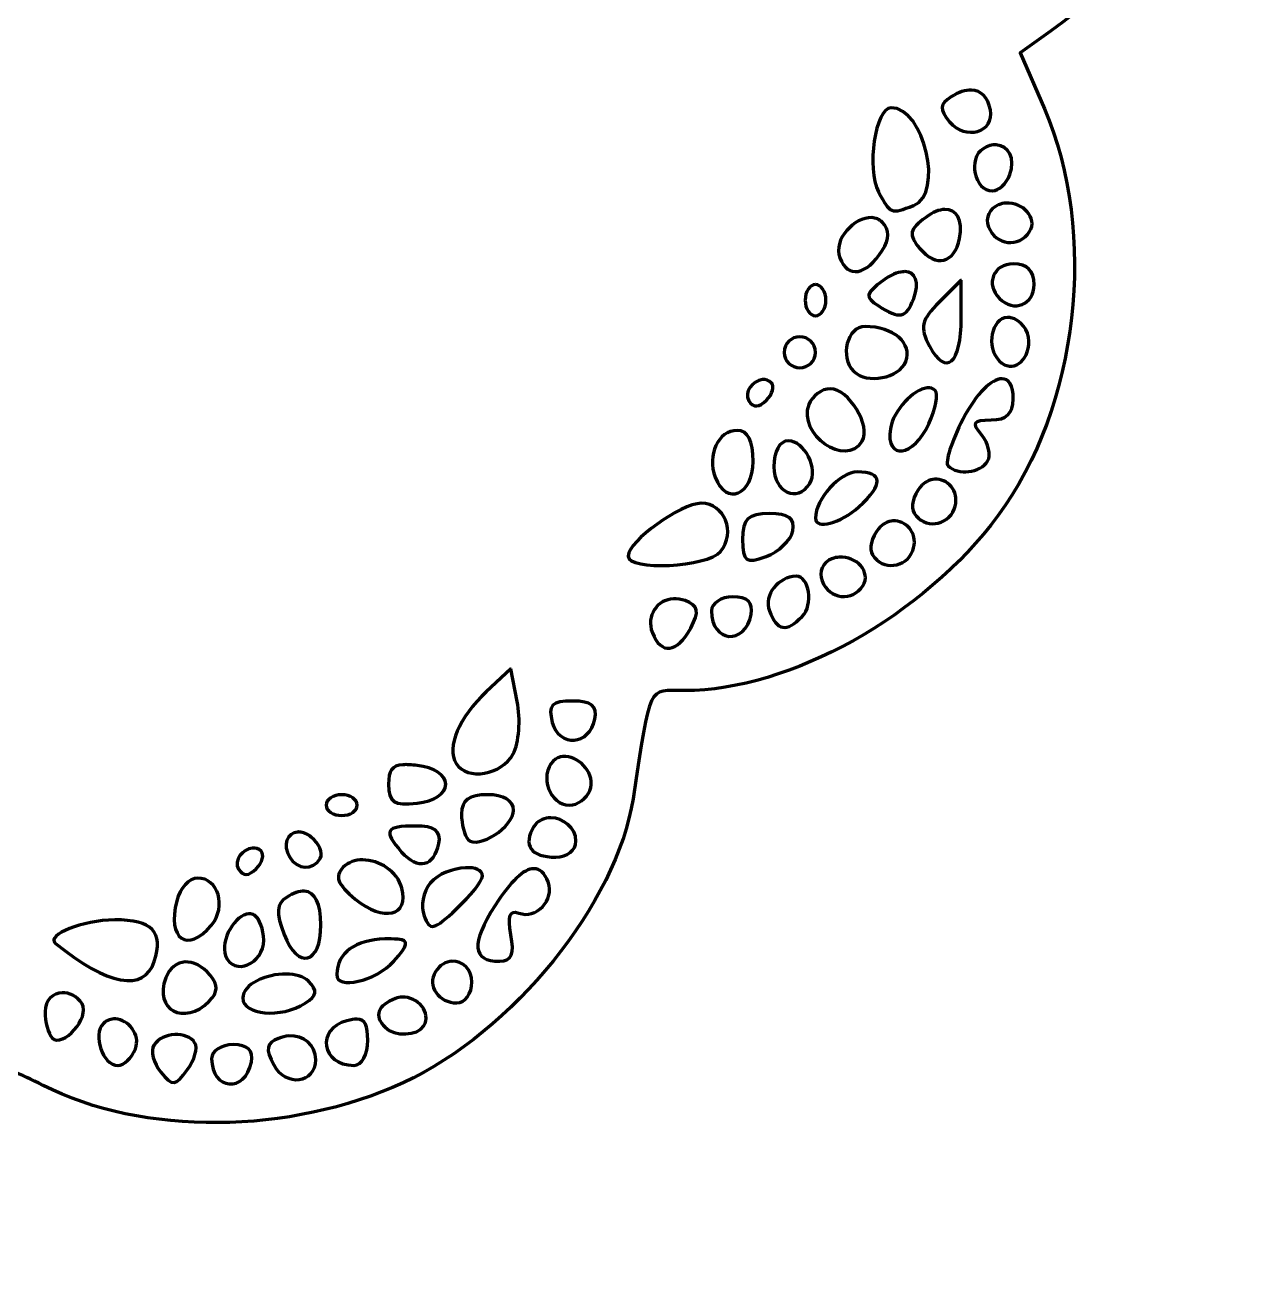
# Model space of a CAD drawing. Header units: centimetres. Extents: x -20.3 to 20.2, y -9.5 to 9.5.
# Drawn here: x -8.22 to -0.92, y -9.48 to -2.04 of the extents above; entities that cross this region are included whole.
import ezdxf

# ---------------------------------------------------------------- set-up
doc = ezdxf.new("R2010")
doc.units = ezdxf.units.CM
doc.header["$MEASUREMENT"] = 0
doc.layers.add('Layer 1', color=7, linetype='Continuous')

msp = doc.modelspace()

# ---------------------------------------------------------------- linework, layer by layer
at = {"layer": 'Layer 1', "color": 200, "lineweight": 70}
for points, knots in [([(-10.5588, 9.46564), (-10.62615, 9.46521), (-10.69522, 9.4624), (-10.76551, 9.45737), (-10.76551, 9.45737), (-11.4845, 9.40593), (-12.24971, 8.9429), (-12.65893, 8.31139), (-12.65893, 8.31139), (-12.65893, 8.31139), (-12.75319, 8.16504), (-12.75319, 8.16504), (-12.75319, 8.16504), (-12.75319, 8.16504), (-12.9971, 8.28824), (-12.9971, 8.28824), (-12.9971, 8.28824), (-13.43222, 8.50859), (-13.94856, 8.57793), (-14.46554, 8.4842), (-14.46554, 8.4842), (-15.53137, 8.29096), (-16.3278, 7.47542), (-16.50449, 6.39647), (-16.50449, 6.39647), (-16.50449, 6.39647), (-16.57064, 5.99629), (-16.57064, 5.99629), (-16.57064, 5.99629), (-16.57064, 5.99629), (-16.9361, 5.95081), (-16.9361, 5.95081), (-16.9361, 5.95081), (-17.6929, 5.85648), (-18.50381, 5.27485), (-18.82539, 4.59565), (-18.82539, 4.59565), (-19.16062, 3.88764), (-19.18343, 3.2442), (-18.89815, 2.55009), (-18.89815, 2.55009), (-18.75561, 2.20328), (-18.75332, 2.17712), (-18.85516, 2.11932), (-18.85516, 2.11932), (-18.91478, 2.08548), (-19.12045, 1.90232), (-19.31239, 1.7117), (-19.31239, 1.7117), (-20.14617, 0.88366), (-20.27897, -0.33377), (-19.64394, -1.32357), (-19.64394, -1.32357), (-19.4589, -1.61199), (-19.09339, -1.98187), (-18.85019, -2.12642), (-18.85019, -2.12642), (-18.75492, -2.18305), (-18.75851, -2.21744), (-18.89815, -2.55719), (-18.89815, -2.55719), (-19.18343, -3.2513), (-19.16062, -3.89391), (-18.82539, -4.60192), (-18.82539, -4.60192), (-18.5038, -5.28112), (-17.6929, -5.86275), (-16.9361, -5.95708), (-16.9361, -5.95708), (-16.9361, -5.95708), (-16.57063, -6.00256), (-16.57063, -6.00256), (-16.57063, -6.00256), (-16.57063, -6.00256), (-16.50118, -6.40275), (-16.50118, -6.40275), (-16.50118, -6.40275), (-16.41546, -6.89967), (-16.2872, -7.20071), (-15.99847, -7.57932), (-15.99847, -7.57932), (-15.3095, -8.48275), (-13.95219, -8.79719), (-12.96651, -8.28212), (-12.96651, -8.28212), (-12.75477, -8.17147), (-12.75352, -8.17144), (-12.65893, -8.31685), (-12.65893, -8.31685), (-12.3431, -8.80238), (-11.8808, -9.15436), (-11.27235, -9.3727), (-11.27235, -9.3727), (-11.03759, -9.45694), (-10.83678, -9.47824), (-10.43312, -9.45952), (-10.43312, -9.45952), (-9.50953, -9.41668), (-8.8588, -9.01842), (-8.37185, -8.19862), (-8.37185, -8.19862), (-8.36542, -8.1878), (-8.24974, -8.23597), (-8.11388, -8.30528), (-8.11388, -8.30528), (-7.52628, -8.60506), (-6.65529, -8.59837), (-5.98564, -8.28957), (-5.98564, -8.28957), (-5.33911, -7.99143), (-4.72291, -7.2297), (-4.62717, -6.61112), (-4.62717, -6.61112), (-4.52025, -5.92027), (-4.54527, -5.97199), (-4.32207, -5.97199), (-4.32207, -5.97199), (-3.70091, -5.97199), (-2.9071, -5.52944), (-2.47081, -4.93929), (-2.47081, -4.93929), (-1.9958, -4.29675), (-1.87815, -3.26519), (-2.1963, -2.53324), (-2.1963, -2.53324), (-2.1963, -2.53324), (-2.34017, -2.20251), (-2.34017, -2.20251), (-2.34017, -2.20251), (-2.34017, -2.20251), (-2.15992, -2.07435), (-2.15992, -2.07435), (-2.15992, -2.07435), (-1.35926, -1.50717), (-0.9231, -0.52139), (-1.08174, 0.36147), (-1.08174, 0.36147), (-1.20538, 1.04953), (-1.59893, 1.67333), (-2.15992, 2.06886), (-2.15992, 2.06886), (-2.15992, 2.06886), (-2.34017, 2.19536), (-2.34017, 2.19536), (-2.34017, 2.19536), (-2.34017, 2.19536), (-2.1963, 2.52692), (-2.1963, 2.52692), (-2.1963, 2.52692), (-1.87242, 3.27204), (-1.99656, 4.3054), (-2.48734, 4.94868), (-2.48734, 4.94868), (-2.93263, 5.53235), (-3.71444, 5.96567), (-4.32206, 5.96567), (-4.32206, 5.96567), (-4.54526, 5.96567), (-4.52024, 5.91395), (-4.62716, 6.6048), (-4.62716, 6.6048), (-4.7229, 7.22338), (-5.3391, 7.98511), (-5.98563, 8.28325), (-5.98563, 8.28325), (-6.65835, 8.59346), (-7.52614, 8.59804), (-8.12049, 8.29483), (-8.12049, 8.29483), (-8.29295, 8.20685), (-8.3814, 8.18791), (-8.39748, 8.23613), (-8.39748, 8.23613), (-8.46913, 8.45108), (-8.93216, 8.9169), (-9.27226, 9.1167), (-9.27226, 9.1167), (-9.68263, 9.35777), (-10.08732, 9.46865), (-10.5588, 9.46562), (-10.5588, 9.46562), (-10.5588, 9.46562), (-10.5588, 9.46564), (-10.5588, 9.46564)], [0, 0, 0, 0, 0.0212766, 0.0212766, 0.0212766, 0.0212766, 0.0425532, 0.0425532, 0.0425532, 0.0425532, 0.0638298, 0.0638298, 0.0638298, 0.0638298, 0.0851064, 0.0851064, 0.0851064, 0.0851064, 0.106383, 0.106383, 0.106383, 0.106383, 0.1276596, 0.1276596, 0.1276596, 0.1276596, 0.1489362, 0.1489362, 0.1489362, 0.1489362, 0.1702128, 0.1702128, 0.1702128, 0.1702128, 0.1914894, 0.1914894, 0.1914894, 0.1914894, 0.212766, 0.212766, 0.212766, 0.212766, 0.2340426, 0.2340426, 0.2340426, 0.2340426, 0.2553191, 0.2553191, 0.2553191, 0.2553191, 0.2765957, 0.2765957, 0.2765957, 0.2765957, 0.2978723, 0.2978723, 0.2978723, 0.2978723, 0.3191489, 0.3191489, 0.3191489, 0.3191489, 0.3404255, 0.3404255, 0.3404255, 0.3404255, 0.3617021, 0.3617021, 0.3617021, 0.3617021, 0.3829787, 0.3829787, 0.3829787, 0.3829787, 0.4042553, 0.4042553, 0.4042553, 0.4042553, 0.4255319, 0.4255319, 0.4255319, 0.4255319, 0.4468085, 0.4468085, 0.4468085, 0.4468085, 0.4680851, 0.4680851, 0.4680851, 0.4680851, 0.4893617, 0.4893617, 0.4893617, 0.4893617, 0.5106383, 0.5106383, 0.5106383, 0.5106383, 0.5319149, 0.5319149, 0.5319149, 0.5319149, 0.5531915, 0.5531915, 0.5531915, 0.5531915, 0.5744681, 0.5744681, 0.5744681, 0.5744681, 0.5957447, 0.5957447, 0.5957447, 0.5957447, 0.6170213, 0.6170213, 0.6170213, 0.6170213, 0.6382979, 0.6382979, 0.6382979, 0.6382979, 0.6595745, 0.6595745, 0.6595745, 0.6595745, 0.6808511, 0.6808511, 0.6808511, 0.6808511, 0.7021277, 0.7021277, 0.7021277, 0.7021277, 0.7234043, 0.7234043, 0.7234043, 0.7234043, 0.7446809, 0.7446809, 0.7446809, 0.7446809, 0.7659574, 0.7659574, 0.7659574, 0.7659574, 0.787234, 0.787234, 0.787234, 0.787234, 0.8085106, 0.8085106, 0.8085106, 0.8085106, 0.8297872, 0.8297872, 0.8297872, 0.8297872, 0.8510638, 0.8510638, 0.8510638, 0.8510638, 0.8723404, 0.8723404, 0.8723404, 0.8723404, 0.893617, 0.893617, 0.893617, 0.893617, 0.9148936, 0.9148936, 0.9148936, 0.9148936, 0.9361702, 0.9361702, 0.9361702, 0.9361702, 0.9574468, 0.9574468, 0.9574468, 0.9574468, 1, 1, 1, 1]), ([(-2.62791, -2.42242), (-2.57092, -2.42436), (-2.52991, -2.46454), (-2.51546, -2.539), (-2.51546, -2.539), (-2.4897, -2.67175), (-2.66253, -2.72281), (-2.75607, -2.61011), (-2.75607, -2.61011), (-2.81889, -2.53441), (-2.81697, -2.50657), (-2.74532, -2.46128), (-2.74532, -2.46128), (-2.70235, -2.43412), (-2.66211, -2.42125), (-2.62791, -2.42242)], [0, 0, 0, 0, 0.2, 0.2, 0.2, 0.2, 0.4, 0.4, 0.4, 0.4, 0.6, 0.6, 0.6, 0.6, 1, 1, 1, 1]), ([(-3.10168, -2.5266), (-2.90517, -2.5266), (-2.78876, -3.03524), (-2.96939, -3.10455), (-2.96939, -3.10455), (-3.10483, -3.15652), (-3.10625, -3.15558), (-3.17692, -3.02352), (-3.17692, -3.02352), (-3.24954, -2.88784), (-3.19479, -2.5266), (-3.10168, -2.5266)], [0, 0, 0, 0, 0.25, 0.25, 0.25, 0.25, 0.5, 0.5, 0.5, 0.5, 1, 1, 1, 1]), ([(-2.48074, -2.74654), (-2.40957, -2.75056), (-2.36416, -2.82704), (-2.40054, -2.92183), (-2.40054, -2.92183), (-2.42089, -2.97487), (-2.46709, -3.01857), (-2.50307, -3.01857), (-2.50307, -3.01857), (-2.60886, -3.01857), (-2.65146, -2.82634), (-2.55847, -2.76887), (-2.55847, -2.76887), (-2.53117, -2.752), (-2.50447, -2.74521), (-2.48075, -2.74655), (-2.48075, -2.74655), (-2.48075, -2.74655), (-2.48074, -2.74654), (-2.48074, -2.74654)], [0, 0, 0, 0, 0.1666667, 0.1666667, 0.1666667, 0.1666667, 0.3333333, 0.3333333, 0.3333333, 0.3333333, 0.5, 0.5, 0.5, 0.5, 0.6666667, 0.6666667, 0.6666667, 0.6666667, 1, 1, 1, 1]), ([(-2.42369, -3.09049), (-2.32344, -3.08317), (-2.2333, -3.17719), (-2.28396, -3.25916), (-2.28396, -3.25916), (-2.34435, -3.35686), (-2.48422, -3.34132), (-2.52622, -3.23187), (-2.52622, -3.23187), (-2.54726, -3.17703), (-2.52197, -3.12162), (-2.46669, -3.10041), (-2.46669, -3.10041), (-2.45233, -3.0949), (-2.43802, -3.09153), (-2.4237, -3.09049), (-2.4237, -3.09049), (-2.4237, -3.09049), (-2.42369, -3.09049), (-2.42369, -3.09049)], [0, 0, 0, 0, 0.1666667, 0.1666667, 0.1666667, 0.1666667, 0.3333333, 0.3333333, 0.3333333, 0.3333333, 0.5, 0.5, 0.5, 0.5, 0.6666667, 0.6666667, 0.6666667, 0.6666667, 1, 1, 1, 1]), ([(-3.21661, -3.17648), (-3.19324, -3.17765), (-3.17181, -3.18655), (-3.15377, -3.20459), (-3.15377, -3.20459), (-3.11018, -3.24818), (-3.11026, -3.30049), (-3.1546, -3.37078), (-3.1546, -3.37078), (-3.24771, -3.51839), (-3.35801, -3.53738), (-3.40513, -3.4146), (-3.40513, -3.4146), (-3.44683, -3.30594), (-3.31788, -3.17142), (-3.21661, -3.17647), (-3.21661, -3.17647), (-3.21661, -3.17647), (-3.21661, -3.17648), (-3.21661, -3.17648)], [0, 0, 0, 0, 0.1666667, 0.1666667, 0.1666667, 0.1666667, 0.3333333, 0.3333333, 0.3333333, 0.3333333, 0.5, 0.5, 0.5, 0.5, 0.6666667, 0.6666667, 0.6666667, 0.6666667, 1, 1, 1, 1]), ([(-2.78501, -3.1277), (-2.71499, -3.12472), (-2.67583, -3.18775), (-2.69737, -3.29885), (-2.69737, -3.29885), (-2.72604, -3.44674), (-2.83668, -3.4738), (-2.93384, -3.35673), (-2.93384, -3.35673), (-3.00072, -3.27615), (-2.99441, -3.24701), (-2.89663, -3.17483), (-2.89663, -3.17483), (-2.85508, -3.14416), (-2.81683, -3.12906), (-2.78501, -3.1277)], [0, 0, 0, 0, 0.2, 0.2, 0.2, 0.2, 0.4, 0.4, 0.4, 0.4, 0.6, 0.6, 0.6, 0.6, 1, 1, 1, 1]), ([(-3.02065, -3.49564), (-2.95893, -3.49735), (-2.93099, -3.55647), (-2.96856, -3.65439), (-2.96856, -3.65439), (-3.01349, -3.77147), (-3.04994, -3.7784), (-3.1794, -3.69656), (-3.1794, -3.69656), (-3.25829, -3.64669), (-3.25408, -3.62541), (-3.14881, -3.54773), (-3.14881, -3.54773), (-3.10498, -3.51539), (-3.06512, -3.49936), (-3.03305, -3.49647), (-3.03305, -3.49647), (-3.02864, -3.49607), (-3.02476, -3.49553), (-3.02065, -3.49564)], [0, 0, 0, 0, 0.1666667, 0.1666667, 0.1666667, 0.1666667, 0.3333333, 0.3333333, 0.3333333, 0.3333333, 0.5, 0.5, 0.5, 0.5, 0.6666667, 0.6666667, 0.6666667, 0.6666667, 1, 1, 1, 1]), ([(-2.37987, -3.44933), (-2.29782, -3.44933), (-2.25667, -3.49048), (-2.25667, -3.57253), (-2.25667, -3.57253), (-2.25667, -3.69112), (-2.37702, -3.73909), (-2.46172, -3.65439), (-2.46172, -3.65439), (-2.54643, -3.56968), (-2.49845, -3.44934), (-2.37986, -3.44934), (-2.37986, -3.44934), (-2.37986, -3.44934), (-2.37987, -3.44933), (-2.37987, -3.44933)], [0, 0, 0, 0, 0.2, 0.2, 0.2, 0.2, 0.4, 0.4, 0.4, 0.4, 0.6, 0.6, 0.6, 0.6, 1, 1, 1, 1]), ([(-2.68745, -3.54525), (-2.68745, -3.54525), (-2.68745, -3.77015), (-2.68745, -3.77015), (-2.68745, -3.77015), (-2.68745, -4.03968), (-2.77711, -4.11868), (-2.87514, -3.93551), (-2.87514, -3.93551), (-2.93413, -3.82528), (-2.92413, -3.78193), (-2.81644, -3.67423), (-2.81644, -3.67423), (-2.81644, -3.67423), (-2.68746, -3.54525), (-2.68746, -3.54525), (-2.68746, -3.54525), (-2.68746, -3.54525), (-2.68745, -3.54525), (-2.68745, -3.54525)], [0, 0, 0, 0, 0.1666667, 0.1666667, 0.1666667, 0.1666667, 0.3333333, 0.3333333, 0.3333333, 0.3333333, 0.5, 0.5, 0.5, 0.5, 0.6666667, 0.6666667, 0.6666667, 0.6666667, 1, 1, 1, 1]), ([(-3.54899, -3.57253), (-3.51515, -3.57253), (-3.48698, -3.61354), (-3.48698, -3.66431), (-3.48698, -3.66431), (-3.48698, -3.71508), (-3.51515, -3.75691), (-3.54899, -3.75691), (-3.54899, -3.75691), (-3.58283, -3.75691), (-3.61017, -3.71507), (-3.61017, -3.66431), (-3.61017, -3.66431), (-3.61017, -3.61354), (-3.58283, -3.57253), (-3.54899, -3.57253)], [0, 0, 0, 0, 0.2, 0.2, 0.2, 0.2, 0.4, 0.4, 0.4, 0.4, 0.6, 0.6, 0.6, 0.6, 1, 1, 1, 1]), ([(-2.41459, -3.76683), (-2.40831, -3.76659), (-2.40151, -3.76718), (-2.39475, -3.76848), (-2.39475, -3.76848), (-2.33552, -3.77989), (-2.28726, -3.84216), (-2.28726, -3.90656), (-2.28726, -3.90656), (-2.28726, -4.02899), (-2.38819, -4.09749), (-2.46089, -4.0248), (-2.46089, -4.0248), (-2.54575, -3.93994), (-2.50872, -3.77047), (-2.41459, -3.76683)], [0, 0, 0, 0, 0.2, 0.2, 0.2, 0.2, 0.4, 0.4, 0.4, 0.4, 0.6, 0.6, 0.6, 0.6, 1, 1, 1, 1]), ([(-3.2563, -3.81975), (-3.08773, -3.82122), (-2.9734, -3.91923), (-3.01487, -4.02728), (-3.01487, -4.02728), (-3.05271, -4.1259), (-3.2461, -4.16233), (-3.32327, -4.08516), (-3.32327, -4.08516), (-3.40804, -4.00039), (-3.3621, -3.81882), (-3.2563, -3.81975)], [0, 0, 0, 0, 0.25, 0.25, 0.25, 0.25, 0.5, 0.5, 0.5, 0.5, 1, 1, 1, 1]), ([(-3.6416, -3.88011), (-3.59083, -3.88011), (-3.549, -3.92195), (-3.549, -3.97271), (-3.549, -3.97271), (-3.549, -4.02348), (-3.59084, -4.06449), (-3.6416, -4.06449), (-3.6416, -4.06449), (-3.69237, -4.06449), (-3.73338, -4.02348), (-3.73338, -3.97271), (-3.73338, -3.97271), (-3.73338, -3.92194), (-3.69237, -3.88011), (-3.6416, -3.88011)], [0, 0, 0, 0, 0.2, 0.2, 0.2, 0.2, 0.4, 0.4, 0.4, 0.4, 0.6, 0.6, 0.6, 0.6, 1, 1, 1, 1]), ([(-3.86236, -4.13394), (-3.84377, -4.13218), (-3.82493, -4.13747), (-3.81027, -4.15213), (-3.81027, -4.15213), (-3.7894, -4.173), (-3.80215, -4.21925), (-3.83838, -4.25548), (-3.83838, -4.25548), (-3.88257, -4.29967), (-3.91659, -4.30081), (-3.94256, -4.25879), (-3.94256, -4.25879), (-3.97534, -4.20576), (-3.91811, -4.13923), (-3.86236, -4.13394)], [0, 0, 0, 0, 0.2, 0.2, 0.2, 0.2, 0.4, 0.4, 0.4, 0.4, 0.6, 0.6, 0.6, 0.6, 1, 1, 1, 1]), ([(-2.44767, -4.12898), (-2.40661, -4.12832), (-2.37987, -4.1662), (-2.37987, -4.24887), (-2.37987, -4.24887), (-2.37987, -4.33328), (-2.42093, -4.37207), (-2.51051, -4.37207), (-2.51051, -4.37207), (-2.61788, -4.37207), (-2.62787, -4.38853), (-2.56673, -4.46219), (-2.56673, -4.46219), (-2.52583, -4.51147), (-2.51017, -4.58065), (-2.532, -4.61598), (-2.532, -4.61598), (-2.57545, -4.68628), (-2.7068, -4.70163), (-2.76516, -4.64327), (-2.76516, -4.64327), (-2.78543, -4.623), (-2.7455, -4.49831), (-2.67669, -4.36628), (-2.67669, -4.36628), (-2.59746, -4.21428), (-2.50767, -4.12994), (-2.44766, -4.12898), (-2.44766, -4.12898), (-2.44766, -4.12898), (-2.44767, -4.12898), (-2.44767, -4.12898)], [0, 0, 0, 0, 0.1111111, 0.1111111, 0.1111111, 0.1111111, 0.2222222, 0.2222222, 0.2222222, 0.2222222, 0.3333333, 0.3333333, 0.3333333, 0.3333333, 0.4444444, 0.4444444, 0.4444444, 0.4444444, 0.5555556, 0.5555556, 0.5555556, 0.5555556, 0.6666667, 0.6666667, 0.6666667, 0.6666667, 0.7777778, 0.7777778, 0.7777778, 0.7777778, 1, 1, 1, 1]), ([(-3.46052, -4.18769), (-3.35288, -4.18769), (-3.21858, -4.40914), (-3.27283, -4.49692), (-3.27283, -4.49692), (-3.37002, -4.65418), (-3.65668, -4.45833), (-3.58868, -4.28112), (-3.58868, -4.28112), (-3.56904, -4.22992), (-3.51116, -4.18769), (-3.46052, -4.18769)], [0, 0, 0, 0, 0.25, 0.25, 0.25, 0.25, 0.5, 0.5, 0.5, 0.5, 1, 1, 1, 1]), ([(-2.88836, -4.18273), (-2.86997, -4.18088), (-2.85405, -4.18562), (-2.84206, -4.19761), (-2.84206, -4.19761), (-2.82225, -4.21742), (-2.83872, -4.30624), (-2.87927, -4.39522), (-2.87927, -4.39522), (-2.96921, -4.59261), (-3.13482, -4.61433), (-3.10665, -4.42499), (-3.10665, -4.42499), (-3.09019, -4.31435), (-2.96804, -4.19074), (-2.88837, -4.18273), (-2.88837, -4.18273), (-2.88837, -4.18273), (-2.88836, -4.18273), (-2.88836, -4.18273)], [0, 0, 0, 0, 0.1666667, 0.1666667, 0.1666667, 0.1666667, 0.3333333, 0.3333333, 0.3333333, 0.3333333, 0.5, 0.5, 0.5, 0.5, 0.6666667, 0.6666667, 0.6666667, 0.6666667, 1, 1, 1, 1]), ([(-4.01202, -4.43408), (-3.94834, -4.43408), (-3.91776, -4.49371), (-3.91776, -4.61846), (-3.91776, -4.61846), (-3.91776, -4.8165), (-4.07622, -4.88205), (-4.14183, -4.71106), (-4.14183, -4.71106), (-4.19194, -4.58048), (-4.12326, -4.43407), (-4.01202, -4.43407), (-4.01202, -4.43407), (-4.01202, -4.43407), (-4.01202, -4.43408), (-4.01202, -4.43408)], [0, 0, 0, 0, 0.2, 0.2, 0.2, 0.2, 0.4, 0.4, 0.4, 0.4, 0.6, 0.6, 0.6, 0.6, 1, 1, 1, 1]), ([(-3.7094, -4.49527), (-3.61321, -4.49527), (-3.52979, -4.66153), (-3.5829, -4.74745), (-3.5829, -4.74745), (-3.65558, -4.86505), (-3.79539, -4.80021), (-3.79539, -4.64906), (-3.79539, -4.64906), (-3.79539, -4.55859), (-3.75981, -4.49527), (-3.7094, -4.49527)], [0, 0, 0, 0, 0.25, 0.25, 0.25, 0.25, 0.5, 0.5, 0.5, 0.5, 1, 1, 1, 1]), ([(-3.30095, -4.67965), (-3.14975, -4.67965), (-3.14602, -4.75355), (-3.29185, -4.88553), (-3.29185, -4.88553), (-3.40118, -4.98447), (-3.54899, -5.0229), (-3.54899, -4.9525), (-3.54899, -4.9525), (-3.54899, -4.83913), (-3.40411, -4.67965), (-3.30094, -4.67965), (-3.30094, -4.67965), (-3.30094, -4.67965), (-3.30095, -4.67965), (-3.30095, -4.67965)], [0, 0, 0, 0, 0.2, 0.2, 0.2, 0.2, 0.4, 0.4, 0.4, 0.4, 0.6, 0.6, 0.6, 0.6, 1, 1, 1, 1]), ([(-2.84454, -4.72264), (-2.84027, -4.72238), (-2.83637, -4.7224), (-2.83214, -4.72264), (-2.83214, -4.72264), (-2.75774, -4.72696), (-2.69283, -4.80587), (-2.72879, -4.89958), (-2.72879, -4.89958), (-2.7681, -5.00202), (-2.9087, -5.01641), (-2.96609, -4.92356), (-2.96609, -4.92356), (-2.98792, -4.88823), (-2.97179, -4.81865), (-2.93054, -4.76894), (-2.93054, -4.76894), (-2.90542, -4.73868), (-2.87446, -4.72441), (-2.84455, -4.72264), (-2.84455, -4.72264), (-2.84455, -4.72264), (-2.84454, -4.72264), (-2.84454, -4.72264)], [0, 0, 0, 0, 0.1428571, 0.1428571, 0.1428571, 0.1428571, 0.2857143, 0.2857143, 0.2857143, 0.2857143, 0.4285714, 0.4285714, 0.4285714, 0.4285714, 0.5714286, 0.5714286, 0.5714286, 0.5714286, 0.7142857, 0.7142857, 0.7142857, 0.7142857, 1, 1, 1, 1]), ([(-4.22368, -4.86486), (-4.08666, -4.86486), (-4.01738, -5.0382), (-4.10958, -5.14929), (-4.10958, -5.14929), (-4.18752, -5.2432), (-4.65611, -5.26658), (-4.65611, -5.17658), (-4.65611, -5.17658), (-4.65611, -5.08881), (-4.34528, -4.86487), (-4.22368, -4.86487), (-4.22368, -4.86487), (-4.22368, -4.86487), (-4.22368, -4.86486), (-4.22368, -4.86486)], [0, 0, 0, 0, 0.2, 0.2, 0.2, 0.2, 0.4, 0.4, 0.4, 0.4, 0.6, 0.6, 0.6, 0.6, 1, 1, 1, 1]), ([(-3.82102, -4.92604), (-3.70729, -4.92604), (-3.66865, -4.95456), (-3.68294, -5.02691), (-3.68294, -5.02691), (-3.69388, -5.08232), (-3.76471, -5.15093), (-3.84086, -5.17905), (-3.84086, -5.17905), (-3.96084, -5.22335), (-3.97977, -5.20978), (-3.97977, -5.07818), (-3.97977, -5.07818), (-3.97977, -4.95607), (-3.94835, -4.92604), (-3.82102, -4.92604)], [0, 0, 0, 0, 0.2, 0.2, 0.2, 0.2, 0.4, 0.4, 0.4, 0.4, 0.6, 0.6, 0.6, 0.6, 1, 1, 1, 1]), ([(-3.09093, -4.96904), (-3.08666, -4.96878), (-3.08276, -4.9688), (-3.07853, -4.96904), (-3.07853, -4.96904), (-3.00413, -4.97336), (-2.93839, -5.05227), (-2.97435, -5.14598), (-2.97435, -5.14598), (-3.01366, -5.24842), (-3.15509, -5.26281), (-3.21248, -5.16996), (-3.21248, -5.16996), (-3.23431, -5.13463), (-3.21818, -5.06505), (-3.17693, -5.01534), (-3.17693, -5.01534), (-3.15181, -4.98508), (-3.12085, -4.97081), (-3.09094, -4.96904), (-3.09094, -4.96904), (-3.09094, -4.96904), (-3.09093, -4.96904), (-3.09093, -4.96904)], [0, 0, 0, 0, 0.1428571, 0.1428571, 0.1428571, 0.1428571, 0.2857143, 0.2857143, 0.2857143, 0.2857143, 0.4285714, 0.4285714, 0.4285714, 0.4285714, 0.5714286, 0.5714286, 0.5714286, 0.5714286, 0.7142857, 0.7142857, 0.7142857, 0.7142857, 1, 1, 1, 1]), ([(-3.40843, -5.18318), (-3.30817, -5.17586), (-3.21803, -5.26988), (-3.2687, -5.35185), (-3.2687, -5.35185), (-3.32908, -5.44955), (-3.46814, -5.43318), (-3.51013, -5.32374), (-3.51013, -5.32374), (-3.53117, -5.2689), (-3.50671, -5.21349), (-3.45143, -5.19228), (-3.45143, -5.19228), (-3.43707, -5.18677), (-3.42276, -5.18423), (-3.40844, -5.18318), (-3.40844, -5.18318), (-3.40844, -5.18318), (-3.40843, -5.18318), (-3.40843, -5.18318)], [0, 0, 0, 0, 0.1666667, 0.1666667, 0.1666667, 0.1666667, 0.3333333, 0.3333333, 0.3333333, 0.3333333, 0.5, 0.5, 0.5, 0.5, 0.6666667, 0.6666667, 0.6666667, 0.6666667, 1, 1, 1, 1]), ([(-3.6631, -5.29646), (-3.58543, -5.29461), (-3.55976, -5.46597), (-3.62755, -5.53376), (-3.62755, -5.53376), (-3.72309, -5.6293), (-3.7749, -5.62006), (-3.82103, -5.49986), (-3.82103, -5.49986), (-3.85612, -5.40841), (-3.77109, -5.29904), (-3.66311, -5.29646), (-3.66311, -5.29646), (-3.66311, -5.29646), (-3.6631, -5.29646), (-3.6631, -5.29646)], [0, 0, 0, 0, 0.2, 0.2, 0.2, 0.2, 0.4, 0.4, 0.4, 0.4, 0.6, 0.6, 0.6, 0.6, 1, 1, 1, 1]), ([(-4.38822, -5.42875), (-4.36631, -5.4275), (-4.34333, -5.43122), (-4.31959, -5.44033), (-4.31959, -5.44033), (-4.24093, -5.47051), (-4.23384, -5.50396), (-4.28652, -5.60239), (-4.28652, -5.60239), (-4.36594, -5.75078), (-4.46222, -5.76219), (-4.51307, -5.62968), (-4.51307, -5.62968), (-4.5522, -5.52772), (-4.48316, -5.43418), (-4.38822, -5.42876), (-4.38822, -5.42876), (-4.38822, -5.42876), (-4.38822, -5.42875), (-4.38822, -5.42875)], [0, 0, 0, 0, 0.1666667, 0.1666667, 0.1666667, 0.1666667, 0.3333333, 0.3333333, 0.3333333, 0.3333333, 0.5, 0.5, 0.5, 0.5, 0.6666667, 0.6666667, 0.6666667, 0.6666667, 1, 1, 1, 1]), ([(-4.03682, -5.418), (-3.9508, -5.418), (-3.91592, -5.45218), (-3.92933, -5.52135), (-3.92933, -5.52135), (-3.96527, -5.70668), (-4.16415, -5.68915), (-4.16415, -5.50068), (-4.16415, -5.50068), (-4.16415, -5.45555), (-4.10699, -5.418), (-4.03682, -5.418)], [0, 0, 0, 0, 0.25, 0.25, 0.25, 0.25, 0.5, 0.5, 0.5, 0.5, 1, 1, 1, 1]), ([(-5.34981, -5.84299), (-5.34981, -5.84299), (-5.31178, -6.03564), (-5.31178, -6.03564), (-5.31178, -6.03564), (-5.29059, -6.14157), (-5.30101, -6.28161), (-5.33576, -6.34653), (-5.33576, -6.34653), (-5.40291, -6.47201), (-5.60823, -6.50639), (-5.67228, -6.40275), (-5.67228, -6.40275), (-5.73041, -6.30869), (-5.65568, -6.13), (-5.49451, -5.97859), (-5.49451, -5.97859), (-5.49451, -5.97859), (-5.34982, -5.84299), (-5.34982, -5.84299), (-5.34982, -5.84299), (-5.34982, -5.84299), (-5.34981, -5.84299), (-5.34981, -5.84299)], [0, 0, 0, 0, 0.1428571, 0.1428571, 0.1428571, 0.1428571, 0.2857143, 0.2857143, 0.2857143, 0.2857143, 0.4285714, 0.4285714, 0.4285714, 0.4285714, 0.5714286, 0.5714286, 0.5714286, 0.5714286, 0.7142857, 0.7142857, 0.7142857, 0.7142857, 1, 1, 1, 1]), ([(-4.98436, -6.03398), (-4.87255, -6.03398), (-4.8378, -6.06225), (-4.8529, -6.14064), (-4.8529, -6.14064), (-4.88286, -6.29623), (-5.06494, -6.30999), (-5.10425, -6.15966), (-5.10425, -6.15966), (-5.13093, -6.05764), (-5.10785, -6.03398), (-4.98436, -6.03398)], [0, 0, 0, 0, 0.25, 0.25, 0.25, 0.25, 0.5, 0.5, 0.5, 0.5, 1, 1, 1, 1]), ([(-5.02487, -6.36058), (-4.93946, -6.365), (-4.84609, -6.46836), (-4.88183, -6.5615), (-4.88183, -6.5615), (-4.90036, -6.60979), (-4.95516, -6.64914), (-5.00337, -6.64914), (-5.00337, -6.64914), (-5.11925, -6.64914), (-5.18342, -6.47366), (-5.09845, -6.38869), (-5.09845, -6.38869), (-5.08179, -6.37203), (-5.06203, -6.36367), (-5.0414, -6.3614), (-5.0414, -6.3614), (-5.03581, -6.36079), (-5.03056, -6.36028), (-5.02486, -6.36057), (-5.02486, -6.36057), (-5.02486, -6.36057), (-5.02487, -6.36058), (-5.02487, -6.36058)], [0, 0, 0, 0, 0.1428571, 0.1428571, 0.1428571, 0.1428571, 0.2857143, 0.2857143, 0.2857143, 0.2857143, 0.4285714, 0.4285714, 0.4285714, 0.4285714, 0.5714286, 0.5714286, 0.5714286, 0.5714286, 0.7142857, 0.7142857, 0.7142857, 0.7142857, 1, 1, 1, 1]), ([(-5.9873, -6.41019), (-5.96498, -6.4088), (-5.93741, -6.41035), (-5.90296, -6.41432), (-5.90296, -6.41432), (-5.80222, -6.42591), (-5.73346, -6.47099), (-5.73346, -6.52594), (-5.73346, -6.52594), (-5.73346, -6.58089), (-5.80222, -6.62597), (-5.90296, -6.63756), (-5.90296, -6.63756), (-6.04076, -6.65342), (-6.07163, -6.63281), (-6.07163, -6.52594), (-6.07163, -6.52594), (-6.07163, -6.44579), (-6.05426, -6.41434), (-5.98729, -6.41018), (-5.98729, -6.41018), (-5.98729, -6.41018), (-5.9873, -6.41019), (-5.9873, -6.41019)], [0, 0, 0, 0, 0.1428571, 0.1428571, 0.1428571, 0.1428571, 0.2857143, 0.2857143, 0.2857143, 0.2857143, 0.4285714, 0.4285714, 0.4285714, 0.4285714, 0.5714286, 0.5714286, 0.5714286, 0.5714286, 0.7142857, 0.7142857, 0.7142857, 0.7142857, 1, 1, 1, 1]), ([(-6.34862, -6.58713), (-6.29785, -6.58713), (-6.25684, -6.6153), (-6.25684, -6.64914), (-6.25684, -6.64914), (-6.25684, -6.68299), (-6.29785, -6.71032), (-6.34862, -6.71032), (-6.34862, -6.71032), (-6.39939, -6.71032), (-6.44122, -6.68298), (-6.44122, -6.64914), (-6.44122, -6.64914), (-6.44122, -6.6153), (-6.39938, -6.58713), (-6.34862, -6.58713)], [0, 0, 0, 0, 0.2, 0.2, 0.2, 0.2, 0.4, 0.4, 0.4, 0.4, 0.6, 0.6, 0.6, 0.6, 1, 1, 1, 1]), ([(-5.48707, -6.58713), (-5.39299, -6.58713), (-5.33328, -6.62296), (-5.33328, -6.67808), (-5.33328, -6.67808), (-5.33328, -6.7784), (-5.54115, -6.91256), (-5.602, -6.85171), (-5.602, -6.85171), (-5.62337, -6.83034), (-5.64086, -6.76245), (-5.64086, -6.7004), (-5.64086, -6.7004), (-5.64086, -6.62109), (-5.59522, -6.58713), (-5.48707, -6.58713)], [0, 0, 0, 0, 0.2, 0.2, 0.2, 0.2, 0.4, 0.4, 0.4, 0.4, 0.6, 0.6, 0.6, 0.6, 1, 1, 1, 1]), ([(-5.11252, -6.72355), (-5.04098, -6.72499), (-4.96452, -6.78089), (-4.96452, -6.86246), (-4.96452, -6.86246), (-4.96452, -6.91472), (-5.01735, -6.95672), (-5.08358, -6.95672), (-5.08358, -6.95672), (-5.23013, -6.95672), (-5.28069, -6.88588), (-5.21256, -6.77565), (-5.21256, -6.77565), (-5.19247, -6.74314), (-5.16077, -6.72725), (-5.12657, -6.72439), (-5.12657, -6.72439), (-5.12187, -6.724), (-5.11728, -6.72347), (-5.11251, -6.72356), (-5.11251, -6.72356), (-5.11251, -6.72356), (-5.11252, -6.72355), (-5.11252, -6.72355)], [0, 0, 0, 0, 0.1428571, 0.1428571, 0.1428571, 0.1428571, 0.2857143, 0.2857143, 0.2857143, 0.2857143, 0.4285714, 0.4285714, 0.4285714, 0.4285714, 0.5714286, 0.5714286, 0.5714286, 0.5714286, 0.7142857, 0.7142857, 0.7142857, 0.7142857, 1, 1, 1, 1]), ([(-6.60989, -6.80789), (-6.60602, -6.8075), (-6.60238, -6.8077), (-6.59831, -6.80789), (-6.59831, -6.80789), (-6.57665, -6.80883), (-6.55284, -6.81775), (-6.52886, -6.83766), (-6.52886, -6.83766), (-6.48148, -6.87698), (-6.45739, -6.93333), (-6.47594, -6.96334), (-6.47594, -6.96334), (-6.52083, -7.03597), (-6.6091, -7.03291), (-6.65619, -6.95673), (-6.65619, -6.95673), (-6.70278, -6.88134), (-6.66793, -6.81369), (-6.60989, -6.8079), (-6.60989, -6.8079), (-6.60989, -6.8079), (-6.60989, -6.80789), (-6.60989, -6.80789)], [0, 0, 0, 0, 0.1428571, 0.1428571, 0.1428571, 0.1428571, 0.2857143, 0.2857143, 0.2857143, 0.2857143, 0.4285714, 0.4285714, 0.4285714, 0.4285714, 0.5714286, 0.5714286, 0.5714286, 0.5714286, 0.7142857, 0.7142857, 0.7142857, 0.7142857, 1, 1, 1, 1]), ([(-5.91371, -6.77234), (-5.79896, -6.77234), (-5.76039, -6.80053), (-5.7748, -6.87487), (-5.7748, -6.87487), (-5.8012, -7.01101), (-5.89965, -7.03392), (-5.99473, -6.92613), (-5.99473, -6.92613), (-6.1059, -6.80011), (-6.09154, -6.77234), (-5.9137, -6.77234), (-5.9137, -6.77234), (-5.9137, -6.77234), (-5.91371, -6.77234), (-5.91371, -6.77234)], [0, 0, 0, 0, 0.2, 0.2, 0.2, 0.2, 0.4, 0.4, 0.4, 0.4, 0.6, 0.6, 0.6, 0.6, 1, 1, 1, 1]), ([(-6.87696, -6.90297), (-6.85837, -6.9012), (-6.84036, -6.9065), (-6.8257, -6.92116), (-6.8257, -6.92116), (-6.80483, -6.94203), (-6.81758, -6.98828), (-6.85381, -7.02451), (-6.85381, -7.02451), (-6.898, -7.06871), (-6.93202, -7.06985), (-6.95799, -7.02782), (-6.95799, -7.02782), (-6.99076, -6.97479), (-6.93272, -6.90826), (-6.87696, -6.90297)], [0, 0, 0, 0, 0.2, 0.2, 0.2, 0.2, 0.4, 0.4, 0.4, 0.4, 0.6, 0.6, 0.6, 0.6, 1, 1, 1, 1]), ([(-6.22459, -6.97243), (-6.12802, -6.97285), (-6.01908, -7.04003), (-5.99308, -7.13945), (-5.99308, -7.13945), (-5.94966, -7.30548), (-6.10091, -7.34084), (-6.26841, -7.20394), (-6.26841, -7.20394), (-6.37538, -7.11652), (-6.393, -7.07071), (-6.33952, -7.01625), (-6.33952, -7.01625), (-6.30965, -6.98584), (-6.26849, -6.97224), (-6.22459, -6.97243)], [0, 0, 0, 0, 0.2, 0.2, 0.2, 0.2, 0.4, 0.4, 0.4, 0.4, 0.6, 0.6, 0.6, 0.6, 1, 1, 1, 1]), ([(-5.61688, -7.01872), (-5.56134, -7.01607), (-5.51766, -7.03147), (-5.51766, -7.06916), (-5.51766, -7.06916), (-5.51766, -7.0971), (-5.58689, -7.18398), (-5.67062, -7.26264), (-5.67062, -7.26264), (-5.80516, -7.38903), (-5.82692, -7.39439), (-5.86162, -7.30398), (-5.86162, -7.30398), (-5.88321, -7.24771), (-5.86701, -7.16001), (-5.82524, -7.10968), (-5.82524, -7.10968), (-5.78005, -7.05523), (-5.68829, -7.02214), (-5.61688, -7.01873), (-5.61688, -7.01873), (-5.61688, -7.01873), (-5.61688, -7.01872), (-5.61688, -7.01872)], [0, 0, 0, 0, 0.1428571, 0.1428571, 0.1428571, 0.1428571, 0.2857143, 0.2857143, 0.2857143, 0.2857143, 0.4285714, 0.4285714, 0.4285714, 0.4285714, 0.5714286, 0.5714286, 0.5714286, 0.5714286, 0.7142857, 0.7142857, 0.7142857, 0.7142857, 1, 1, 1, 1]), ([(-5.21339, -7.02451), (-5.17814, -7.02425), (-5.14934, -7.05021), (-5.12905, -7.10306), (-5.12905, -7.10306), (-5.08843, -7.20891), (-5.19966, -7.32615), (-5.30268, -7.28661), (-5.30268, -7.28661), (-5.35614, -7.2661), (-5.36988, -7.30542), (-5.34898, -7.41477), (-5.34898, -7.41477), (-5.32712, -7.52913), (-5.34549, -7.57187), (-5.41513, -7.57187), (-5.41513, -7.57187), (-5.57818, -7.57187), (-5.58632, -7.46799), (-5.44159, -7.24114), (-5.44159, -7.24114), (-5.34996, -7.09752), (-5.27214, -7.02476), (-5.21339, -7.02451)], [0, 0, 0, 0, 0.1428571, 0.1428571, 0.1428571, 0.1428571, 0.2857143, 0.2857143, 0.2857143, 0.2857143, 0.4285714, 0.4285714, 0.4285714, 0.4285714, 0.5714286, 0.5714286, 0.5714286, 0.5714286, 0.7142857, 0.7142857, 0.7142857, 0.7142857, 1, 1, 1, 1]), ([(-7.20107, -7.07991), (-7.07826, -7.07991), (-7.02797, -7.24877), (-7.11839, -7.35772), (-7.11839, -7.35772), (-7.25991, -7.52824), (-7.3831, -7.44198), (-7.32344, -7.21385), (-7.32344, -7.21385), (-7.3042, -7.14029), (-7.24895, -7.07991), (-7.20107, -7.07991)], [0, 0, 0, 0, 0.25, 0.25, 0.25, 0.25, 0.5, 0.5, 0.5, 0.5, 1, 1, 1, 1]), ([(-6.57021, -7.15762), (-6.50661, -7.16096), (-6.47182, -7.22908), (-6.47182, -7.35689), (-6.47182, -7.35689), (-6.47182, -7.5894), (-6.60879, -7.6248), (-6.68927, -7.41311), (-6.68927, -7.41311), (-6.73785, -7.28532), (-6.73431, -7.23198), (-6.67439, -7.194), (-6.67439, -7.194), (-6.63404, -7.16843), (-6.59912, -7.15611), (-6.57021, -7.15762)], [0, 0, 0, 0, 0.2, 0.2, 0.2, 0.2, 0.4, 0.4, 0.4, 0.4, 0.6, 0.6, 0.6, 0.6, 1, 1, 1, 1]), ([(-6.8968, -7.29074), (-6.88558, -7.29029), (-6.87466, -7.29359), (-6.86455, -7.29983), (-6.86455, -7.29983), (-6.83454, -7.31838), (-6.80998, -7.38411), (-6.80998, -7.44618), (-6.80998, -7.44618), (-6.80998, -7.5896), (-6.98742, -7.66328), (-7.03488, -7.53961), (-7.03488, -7.53961), (-7.07064, -7.44643), (-6.97531, -7.29383), (-6.8968, -7.29073), (-6.8968, -7.29073), (-6.8968, -7.29073), (-6.8968, -7.29074), (-6.8968, -7.29074)], [0, 0, 0, 0, 0.1666667, 0.1666667, 0.1666667, 0.1666667, 0.3333333, 0.3333333, 0.3333333, 0.3333333, 0.5, 0.5, 0.5, 0.5, 0.6666667, 0.6666667, 0.6666667, 0.6666667, 1, 1, 1, 1]), ([(-7.69055, -7.32711), (-7.46708, -7.32605), (-7.40048, -7.39597), (-7.45656, -7.57268), (-7.45656, -7.57268), (-7.51477, -7.75608), (-7.7346, -7.71583), (-8.03947, -7.46602), (-8.03947, -7.46602), (-8.1003, -7.41618), (-7.87841, -7.32801), (-7.69055, -7.32711)], [0, 0, 0, 0, 0.25, 0.25, 0.25, 0.25, 0.5, 0.5, 0.5, 0.5, 1, 1, 1, 1]), ([(-6.09396, -7.43956), (-6.06928, -7.43879), (-6.04339, -7.43982), (-6.01624, -7.44205), (-6.01624, -7.44205), (-5.94906, -7.44772), (-5.9545, -7.47623), (-6.04104, -7.57186), (-6.04104, -7.57186), (-6.14845, -7.69055), (-6.38031, -7.7434), (-6.37838, -7.64876), (-6.37838, -7.64876), (-6.3758, -7.52255), (-6.26674, -7.44485), (-6.09395, -7.43957), (-6.09395, -7.43957), (-6.09395, -7.43957), (-6.09396, -7.43956), (-6.09396, -7.43956)], [0, 0, 0, 0, 0.1666667, 0.1666667, 0.1666667, 0.1666667, 0.3333333, 0.3333333, 0.3333333, 0.3333333, 0.5, 0.5, 0.5, 0.5, 0.6666667, 0.6666667, 0.6666667, 0.6666667, 1, 1, 1, 1]), ([(-7.27466, -7.57599), (-7.22645, -7.57296), (-7.17249, -7.59849), (-7.12666, -7.65371), (-7.12666, -7.65371), (-7.07729, -7.7132), (-7.07877, -7.75465), (-7.13162, -7.8075), (-7.13162, -7.8075), (-7.2799, -7.95578), (-7.46124, -7.85911), (-7.38876, -7.67024), (-7.38876, -7.67024), (-7.36592, -7.61072), (-7.32287, -7.579), (-7.27466, -7.57598), (-7.27466, -7.57598), (-7.27466, -7.57598), (-7.27466, -7.57599), (-7.27466, -7.57599)], [0, 0, 0, 0, 0.1666667, 0.1666667, 0.1666667, 0.1666667, 0.3333333, 0.3333333, 0.3333333, 0.3333333, 0.5, 0.5, 0.5, 0.5, 0.6666667, 0.6666667, 0.6666667, 0.6666667, 1, 1, 1, 1]), ([(-5.69708, -7.57185), (-5.63725, -7.56904), (-5.57967, -7.61542), (-5.57967, -7.69505), (-5.57967, -7.69505), (-5.57967, -7.76273), (-5.61937, -7.81825), (-5.66814, -7.81825), (-5.66814, -7.81825), (-5.77685, -7.81825), (-5.84615, -7.71721), (-5.79464, -7.63387), (-5.79464, -7.63387), (-5.76955, -7.59327), (-5.73297, -7.57355), (-5.69707, -7.57186), (-5.69707, -7.57186), (-5.69707, -7.57186), (-5.69708, -7.57185), (-5.69708, -7.57185)], [0, 0, 0, 0, 0.1666667, 0.1666667, 0.1666667, 0.1666667, 0.3333333, 0.3333333, 0.3333333, 0.3333333, 0.5, 0.5, 0.5, 0.5, 0.6666667, 0.6666667, 0.6666667, 0.6666667, 1, 1, 1, 1]), ([(-6.67687, -7.64708), (-6.62342, -7.6474), (-6.5741, -7.66056), (-6.54458, -7.69007), (-6.54458, -7.69007), (-6.48974, -7.74492), (-6.49441, -7.77562), (-6.56442, -7.81988), (-6.56442, -7.81988), (-6.70786, -7.91056), (-6.93318, -7.89129), (-6.93318, -7.78846), (-6.93318, -7.78846), (-6.93318, -7.70702), (-6.79445, -7.64641), (-6.67686, -7.64707), (-6.67686, -7.64707), (-6.67686, -7.64707), (-6.67687, -7.64708), (-6.67687, -7.64708)], [0, 0, 0, 0, 0.1666667, 0.1666667, 0.1666667, 0.1666667, 0.3333333, 0.3333333, 0.3333333, 0.3333333, 0.5, 0.5, 0.5, 0.5, 0.6666667, 0.6666667, 0.6666667, 0.6666667, 1, 1, 1, 1]), ([(-8.00061, -7.75788), (-7.95862, -7.7559), (-7.91262, -7.77642), (-7.8832, -7.82403), (-7.8832, -7.82403), (-7.83449, -7.90284), (-7.99735, -8.08774), (-8.06014, -8.02495), (-8.06014, -8.02495), (-8.08351, -8.00158), (-8.10231, -7.93155), (-8.10231, -7.86951), (-8.10231, -7.86951), (-8.10231, -7.80047), (-8.0546, -7.76044), (-8.00061, -7.75789), (-8.00061, -7.75789), (-8.00061, -7.75789), (-8.00061, -7.75788), (-8.00061, -7.75788)], [0, 0, 0, 0, 0.1666667, 0.1666667, 0.1666667, 0.1666667, 0.3333333, 0.3333333, 0.3333333, 0.3333333, 0.5, 0.5, 0.5, 0.5, 0.6666667, 0.6666667, 0.6666667, 0.6666667, 1, 1, 1, 1]), ([(-5.99143, -7.78351), (-5.89963, -7.77943), (-5.81607, -7.87612), (-5.8641, -7.95384), (-5.8641, -7.95384), (-5.90097, -8.0135), (-6.03594, -8.01847), (-6.0923, -7.96211), (-6.0923, -7.96211), (-6.16063, -7.89378), (-6.13856, -7.83333), (-6.03029, -7.79178), (-6.03029, -7.79178), (-6.01718, -7.78675), (-6.00454, -7.78409), (-5.99143, -7.78351)], [0, 0, 0, 0, 0.2, 0.2, 0.2, 0.2, 0.4, 0.4, 0.4, 0.4, 0.6, 0.6, 0.6, 0.6, 1, 1, 1, 1]), ([(-7.68642, -7.9125), (-7.6118, -7.91627), (-7.53553, -8.00352), (-7.56818, -8.08861), (-7.56818, -8.08861), (-7.58897, -8.14279), (-7.63557, -8.187), (-7.67153, -8.187), (-7.67153, -8.187), (-7.76163, -8.187), (-7.82386, -8.00694), (-7.75669, -7.93978), (-7.75669, -7.93978), (-7.73607, -7.91915), (-7.71128, -7.91124), (-7.68641, -7.91249), (-7.68641, -7.91249), (-7.68641, -7.91249), (-7.68642, -7.9125), (-7.68642, -7.9125)], [0, 0, 0, 0, 0.1666667, 0.1666667, 0.1666667, 0.1666667, 0.3333333, 0.3333333, 0.3333333, 0.3333333, 0.5, 0.5, 0.5, 0.5, 0.6666667, 0.6666667, 0.6666667, 0.6666667, 1, 1, 1, 1]), ([(-6.25767, -7.91414), (-6.20929, -7.91554), (-6.19483, -7.95065), (-6.19483, -8.03899), (-6.19483, -8.03899), (-6.19483, -8.12136), (-6.23105, -8.18699), (-6.27669, -8.18699), (-6.27669, -8.18699), (-6.46983, -8.18699), (-6.50363, -7.97176), (-6.31803, -7.92323), (-6.31803, -7.92323), (-6.29356, -7.91683), (-6.2738, -7.91367), (-6.25767, -7.91413), (-6.25767, -7.91413), (-6.25767, -7.91413), (-6.25767, -7.91414), (-6.25767, -7.91414)], [0, 0, 0, 0, 0.1666667, 0.1666667, 0.1666667, 0.1666667, 0.3333333, 0.3333333, 0.3333333, 0.3333333, 0.5, 0.5, 0.5, 0.5, 0.6666667, 0.6666667, 0.6666667, 0.6666667, 1, 1, 1, 1]), ([(-7.33584, -8.00511), (-7.28691, -8.00273), (-7.23849, -8.01908), (-7.21595, -8.05555), (-7.21595, -8.05555), (-7.19811, -8.08441), (-7.21842, -8.15549), (-7.26143, -8.2143), (-7.26143, -8.2143), (-7.33157, -8.31021), (-7.34767, -8.31207), (-7.41853, -8.2267), (-7.41853, -8.2267), (-7.46197, -8.17436), (-7.48005, -8.10245), (-7.45822, -8.06712), (-7.45822, -8.06712), (-7.43429, -8.0284), (-7.38478, -8.00749), (-7.33585, -8.00511), (-7.33585, -8.00511), (-7.33585, -8.00511), (-7.33584, -8.00511), (-7.33584, -8.00511)], [0, 0, 0, 0, 0.1428571, 0.1428571, 0.1428571, 0.1428571, 0.2857143, 0.2857143, 0.2857143, 0.2857143, 0.4285714, 0.4285714, 0.4285714, 0.4285714, 0.5714286, 0.5714286, 0.5714286, 0.5714286, 0.7142857, 0.7142857, 0.7142857, 0.7142857, 1, 1, 1, 1]), ([(-6.66116, -8.01336), (-6.57351, -8.00815), (-6.50241, -8.06531), (-6.50241, -8.15392), (-6.50241, -8.15392), (-6.50241, -8.29356), (-6.68035, -8.31552), (-6.75046, -8.18451), (-6.75046, -8.18451), (-6.8009, -8.09027), (-6.79443, -8.05476), (-6.72317, -8.02741), (-6.72317, -8.02741), (-6.70178, -8.01921), (-6.68138, -8.01456), (-6.66116, -8.01336)], [0, 0, 0, 0, 0.2, 0.2, 0.2, 0.2, 0.4, 0.4, 0.4, 0.4, 0.6, 0.6, 0.6, 0.6, 1, 1, 1, 1]), ([(-6.99023, -8.06463), (-6.90421, -8.06463), (-6.86933, -8.09798), (-6.88274, -8.16716), (-6.88274, -8.16716), (-6.91868, -8.35249), (-7.11756, -8.33496), (-7.11756, -8.14649), (-7.11756, -8.14649), (-7.11756, -8.10136), (-7.0604, -8.06464), (-6.99023, -8.06464), (-6.99023, -8.06464), (-6.99023, -8.06464), (-6.99023, -8.06463), (-6.99023, -8.06463)], [0, 0, 0, 0, 0.2, 0.2, 0.2, 0.2, 0.4, 0.4, 0.4, 0.4, 0.6, 0.6, 0.6, 0.6, 1, 1, 1, 1])]:
    msp.add_open_spline(points, degree=3, knots=knots, dxfattribs=at)

doc.saveas('drawing.dxf')
